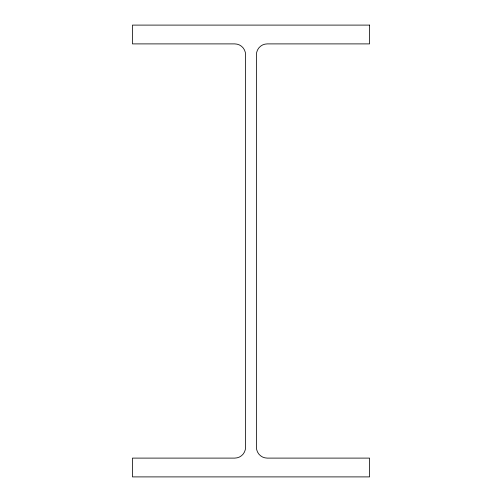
<?xml version="1.0" encoding="UTF-8"?>
<svg xmlns="http://www.w3.org/2000/svg" width="502" height="502" viewBox="0 0 502 502"><rect width="100%" height="100%" fill="white"/><g stroke="black" fill="none" stroke-linecap="round" stroke-linejoin="round"><path stroke-width="0.75" d="M369.554 25.1L132.446 25.1L132.446 43.894L234.735 43.894A10.843 10.843 0 0 1 245.578 54.737L245.578 447.263A10.843 10.843 0 0 1 234.735 458.106L132.446 458.106L132.446 476.9L369.554 476.9L369.554 458.106L267.265 458.106A10.843 10.843 0 0 1 256.422 447.263L256.422 54.737A10.843 10.843 0 0 1 267.265 43.894L369.554 43.894L369.554 25.1"/></g></svg>
